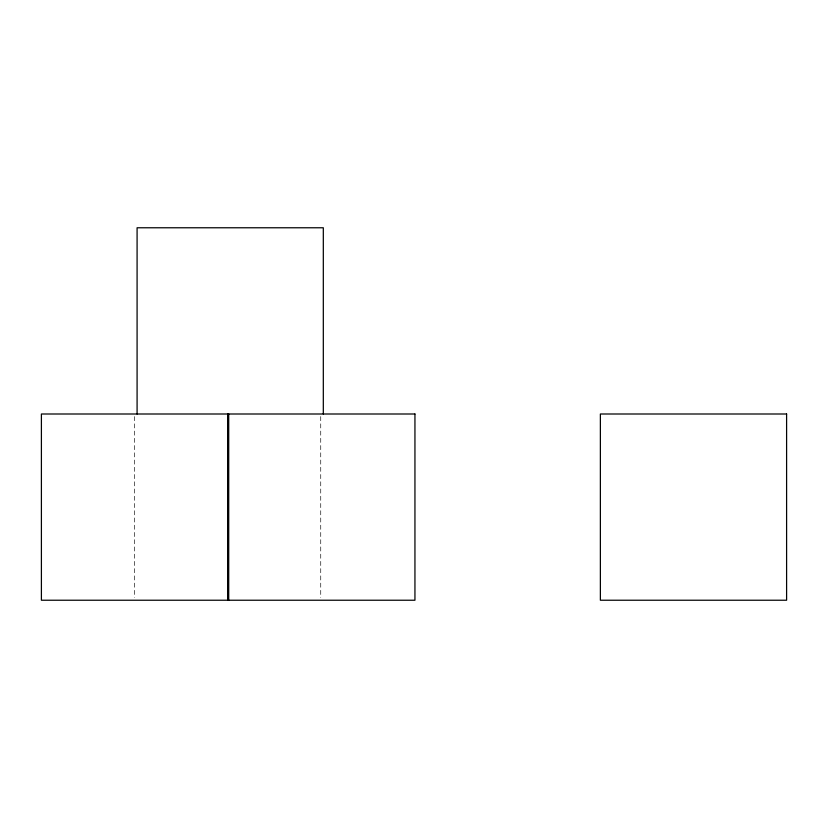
<?xml version="1.0" encoding="UTF-8"?>
<svg xmlns="http://www.w3.org/2000/svg" width="828" height="828" viewBox="0 0 828 828"><rect width="100%" height="100%" fill="white"/><g stroke="black" fill="none" stroke-linecap="round" stroke-linejoin="round"><path stroke-width="0.62" stroke-dasharray="4.14 3.1" d="M320.736 416.587L320.736 597.64M134.509 416.587L134.509 597.64"/><path stroke-width="1.24" d="M323.313 414L323.313 227.772L137.086 227.772L137.086 414M228.714 414L228.714 600.228M227.628 414L227.628 600.228M414.942 414L41.4 414L41.4 600.228L414.942 600.228L414.942 414M786.6 414L600.372 414L600.372 600.228L786.6 600.228L786.6 414"/></g></svg>
